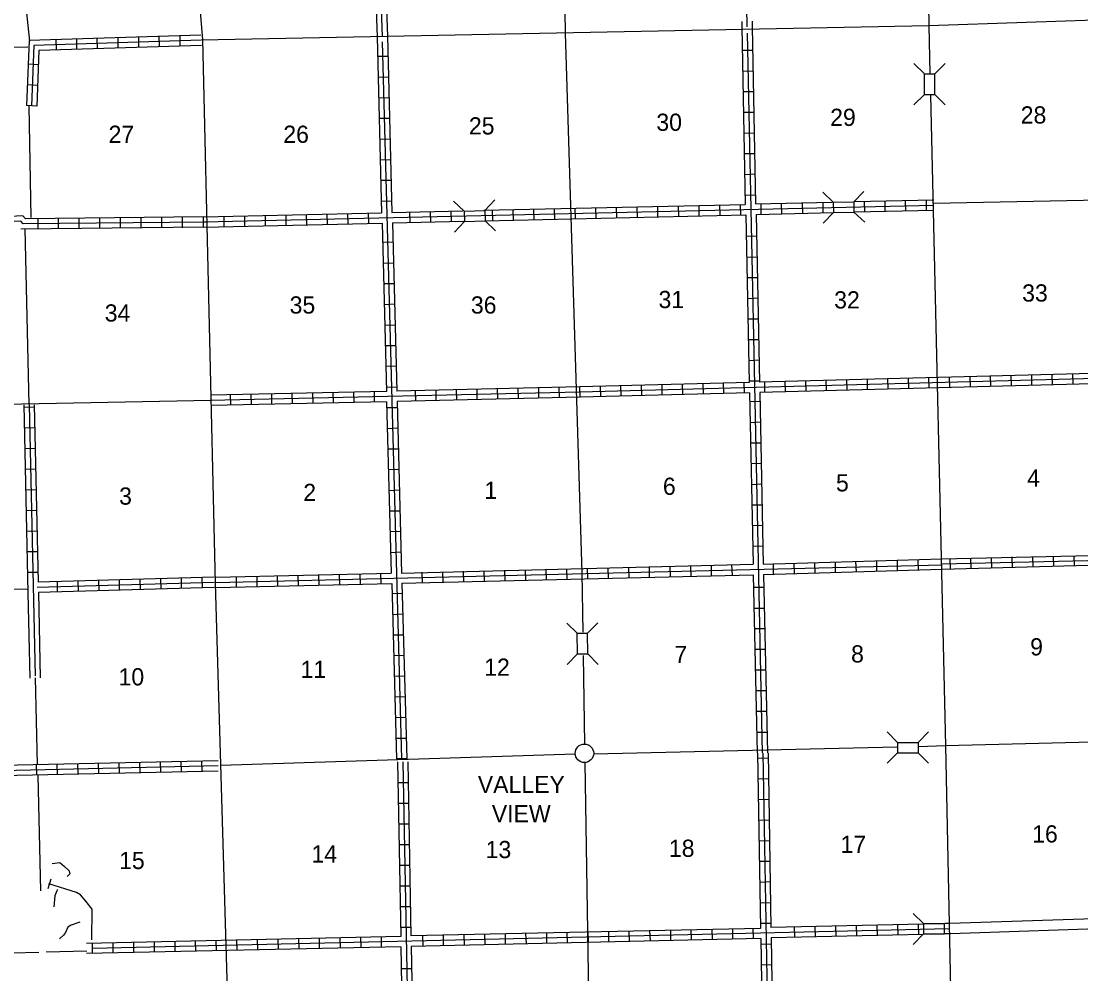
# Model space of a CAD drawing. Extents: x 1886803 to 2225102, y 15438879 to 15895946.
# Drawn here: x 2084734 to 2115506, y 15605924 to 15633587 of the extents above; entities that cross this region are included whole.
import ezdxf

# ---------------------------------------------------------------- set-up
doc = ezdxf.new("R2010")
doc.units = 0
for name, color, linetype in [('L10', 7, 'Continuous'), ('L11', 7, 'Continuous'), ('L13', 7, 'Continuous'), ('L14', 7, 'Continuous'), ('L16', 7, 'Continuous'), ('L18', 7, 'Continuous'), ('L4', 7, 'Continuous'), ('L8', 7, 'Continuous')]:
    doc.layers.add(name, color=color, linetype=linetype)

msp = doc.modelspace()

# ---------------------------------------------------------------- linework, layer by layer
at = {"layer": 'L10'}
for points in [[(2111702, 15607398), (2116797, 15607561)], [(2111717, 15607097), (2116839, 15607273)]]:
    msp.add_lwpolyline(points, dxfattribs=at)
at = {"layer": 'L11'}
for points in [[(2084932, 15616987), (2084987, 15614512)], [(2085239, 15616997), (2085288, 15614518)]]:
    msp.add_lwpolyline(points, dxfattribs=at)
at = {"layer": 'L13'}
for points in [[(2084473, 15637747), (2084980, 15633011)], [(2084927, 15632837), (2079473, 15632747)], [(2085022, 15627890), (2084964, 15631121)], [(2111226, 15628307), (2118969, 15628457)], [(2084962, 15622453), (2084846, 15627545)], [(2081147, 15617055), (2084922, 15617108)], [(2085139, 15614515), (2085202, 15612007)], [(2085213, 15611680), (2085297, 15608337)], [(2085461, 15606563), (2086636, 15606591)], [(2084463, 15606537), (2085244, 15606553)]]:
    msp.add_lwpolyline(points, dxfattribs=at)
at = {"layer": 'L16'}
msp.add_circle((2101091, 15612328), 269, dxfattribs=at)
at = {"layer": 'L18'}
for p, q in [((2110962, 15632056), (2110661, 15632356)), ((2111263, 15632056), (2111564, 15632356)), ((2110962, 15632056), (2111263, 15632056)), ((2110962, 15631454), (2110962, 15632056)), ((2111263, 15631454), (2111263, 15632056)), ((2110962, 15631454), (2110661, 15631158)), ((2110962, 15631454), (2111263, 15631454)), ((2111263, 15631454), (2111564, 15631158)), ((2108312, 15628328), (2108011, 15628623)), ((2108914, 15628338), (2109209, 15628645)), ((2097594, 15628074), (2097288, 15628365)), ((2098196, 15628090), (2098486, 15628396)), ((2108312, 15628328), (2108914, 15628338)), ((2108312, 15628328), (2108322, 15628032)), ((2108914, 15628338), (2108919, 15628037)), ((2097594, 15628074), (2098196, 15628090)), ((2097594, 15628074), (2097604, 15627773)), ((2098196, 15628090), (2098206, 15627789)), ((2108322, 15628032), (2108027, 15627721)), ((2108322, 15628032), (2108919, 15628037)), ((2108919, 15628037), (2109231, 15627747)), ((2097604, 15627773), (2097314, 15627462)), ((2097604, 15627773), (2098206, 15627789)), ((2098206, 15627789), (2098513, 15627499)), ((2100878, 15615814), (2100577, 15616104)), ((2101179, 15615814), (2101480, 15616115)), ((2100878, 15615814), (2101179, 15615814)), ((2100888, 15615212), (2100878, 15615814)), ((2101189, 15615212), (2101179, 15615814)), ((2100888, 15615212), (2100587, 15614906)), ((2100888, 15615212), (2101189, 15615212)), ((2101189, 15615212), (2101485, 15614911)), ((2110181, 15612646), (2109880, 15612947)), ((2110778, 15612646), (2111079, 15612947)), ((2110181, 15612646), (2110181, 15612345)), ((2110181, 15612646), (2110778, 15612646)), ((2110778, 15612646), (2110778, 15612345)), ((2110181, 15612345), (2109880, 15612044)), ((2110181, 15612345), (2110778, 15612345)), ((2110778, 15612345), (2111079, 15612044)), ((2110936, 15607382), (2110635, 15607677)), ((2110936, 15607382), (2110936, 15607081)), ((2110936, 15607382), (2111538, 15607382)), ((2111538, 15607382), (2111538, 15607081)), ((2110936, 15607081), (2110635, 15606780)), ((2110936, 15607081), (2111538, 15607081))]:
    msp.add_line(p, q, dxfattribs=at)
at = {"layer": 'L4'}
for points in [[(2100213, 15654322), (2100529, 15633238)], [(2089727, 15653741), (2089964, 15643603), (2089571, 15638134), (2090001, 15633053)], [(2110846, 15649247), (2111089, 15633449)], [(2127245, 15635181), (2127135, 15635171), (2126776, 15635070), (2126221, 15634690), (2125978, 15634273), (2125688, 15634057), (2125276, 15633940), (2111094, 15633455)], [(2111094, 15633455), (2089964, 15633032)], [(2111089, 15633449), (2111121, 15632066)], [(2090001, 15633053), (2090371, 15617256)], [(2100529, 15633238), (2101020, 15617572)], [(2111137, 15631438), (2111580, 15612540)], [(2090247, 15622573), (2076754, 15622314)], [(2101020, 15617572), (2101047, 15615846)], [(2090371, 15617256), (2090836, 15601489)], [(2101052, 15615170), (2101095, 15612597)], [(2110160, 15612503), (2101359, 15612302)], [(2111580, 15612540), (2110793, 15612519)], [(2118544, 15612720), (2111580, 15612540)], [(2111580, 15612540), (2111728, 15605022)], [(2100823, 15612303), (2090529, 15611970)], [(2101105, 15612059), (2101269, 15601653)]]:
    msp.add_lwpolyline(points, dxfattribs=at)
at = {"layer": 'L8'}
for p, q in [((2086353, 15632774), (2086348, 15633075)), ((2086955, 15632789), (2086944, 15633090)), ((2087552, 15632805), (2087546, 15633106)), ((2088153, 15632821), (2088148, 15633122)), ((2088755, 15632848), (2088745, 15633148)), ((2089352, 15632863), (2089347, 15633164)), ((2085756, 15632747), (2085746, 15633048)), ((2095376, 15632562), (2095081, 15632557)), ((2105978, 15632737), (2105677, 15632731)), ((2085228, 15632320), (2084927, 15632341)), ((2105994, 15632140), (2105693, 15632129)), ((2095397, 15631966), (2095096, 15631955)), ((2085213, 15631723), (2084912, 15631739)), ((2106005, 15631538), (2105704, 15631533)), ((2095413, 15631364), (2095112, 15631353)), ((2085186, 15631121), (2084885, 15631137)), ((2106020, 15630936), (2105720, 15630931)), ((2095429, 15630762), (2095128, 15630757)), ((2106031, 15630339), (2105730, 15630329)), ((2095445, 15630165), (2095144, 15630155)), ((2106047, 15629738), (2105746, 15629732)), ((2095461, 15629563), (2095160, 15629553)), ((2106052, 15629141), (2105751, 15629130)), ((2095477, 15628961), (2095181, 15628956)), ((2106068, 15628539), (2105772, 15628528)), ((2095498, 15628365), (2095197, 15628354)), ((2099627, 15627831), (2099621, 15628132)), ((2100228, 15627837), (2100218, 15628138)), ((2100830, 15627858), (2100820, 15628154)), ((2101427, 15627874), (2101422, 15628169)), ((2102029, 15627879), (2102018, 15628180)), ((2102631, 15627895), (2102620, 15628196)), ((2103227, 15627916), (2103222, 15628212)), ((2103829, 15627921), (2103819, 15628222)), ((2104426, 15627937), (2104421, 15628238)), ((2105028, 15627953), (2105023, 15628254)), ((2105630, 15627963), (2105619, 15628264)), ((2106226, 15627979), (2106221, 15628280)), ((2106828, 15627995), (2106818, 15628296)), ((2107430, 15628006), (2107420, 15628307)), ((2108027, 15628022), (2108022, 15628322)), ((2109231, 15628048), (2109220, 15628349)), ((2109827, 15628064), (2109822, 15628365)), ((2110429, 15628080), (2110419, 15628381)), ((2111026, 15628090), (2111020, 15628391)), ((2085223, 15627546), (2085223, 15627847)), ((2085820, 15627557), (2085820, 15627858)), ((2086422, 15627562), (2086422, 15627863)), ((2087018, 15627573), (2087018, 15627874)), ((2087620, 15627573), (2087620, 15627874)), ((2088222, 15627578), (2088222, 15627879)), ((2088819, 15627589), (2088819, 15627890)), ((2089421, 15627589), (2089421, 15627890)), ((2090028, 15627604), (2090028, 15627905)), ((2090630, 15627620), (2090630, 15627921)), ((2091226, 15627631), (2091226, 15627932)), ((2091828, 15627647), (2091828, 15627948)), ((2092430, 15627663), (2092430, 15627963)), ((2093027, 15627673), (2093021, 15627974)), ((2093629, 15627689), (2093618, 15627990)), ((2094231, 15627705), (2094220, 15628006)), ((2094827, 15627715), (2094822, 15628011)), ((2096031, 15627747), (2096020, 15628048)), ((2096628, 15627758), (2096622, 15628053)), ((2097230, 15627773), (2097219, 15628074)), ((2098428, 15627794), (2098423, 15628095)), ((2099030, 15627816), (2099019, 15628111)), ((2106094, 15627340), (2105793, 15627330)), ((2095529, 15627166), (2095228, 15627156)), ((2106105, 15626738), (2105804, 15626728)), ((2095545, 15626564), (2095244, 15626554)), ((2106121, 15626137), (2105820, 15626131)), ((2095561, 15625962), (2095260, 15625957)), ((2095577, 15625366), (2095281, 15625355)), ((2106126, 15625540), (2105830, 15625529)), ((2095587, 15624764), (2095287, 15624753)), ((2106147, 15624938), (2105846, 15624933)), ((2095603, 15624162), (2095302, 15624157)), ((2106152, 15624336), (2105852, 15624331)), ((2095619, 15623565), (2095318, 15623555)), ((2106168, 15623739), (2105873, 15623729)), ((2119125, 15623443), (2106177, 15623102)), ((2110509, 15622917), (2110501, 15623215)), ((2111105, 15622933), (2111097, 15623231)), ((2111702, 15622948), (2111694, 15623247)), ((2112298, 15622964), (2112290, 15623262)), ((2112894, 15622980), (2112887, 15623278)), ((2113491, 15622995), (2113483, 15623294)), ((2114087, 15623011), (2114079, 15623309)), ((2114684, 15623027), (2114676, 15623325)), ((2115280, 15623042), (2115272, 15623341)), ((2095635, 15622963), (2095339, 15622953)), ((2100959, 15622965), (2095640, 15622845)), ((2097980, 15622599), (2097974, 15622897)), ((2098577, 15622612), (2098570, 15622910)), ((2099173, 15622626), (2099167, 15622924)), ((2099770, 15622639), (2099763, 15622937)), ((2100366, 15622653), (2100360, 15622951)), ((2100963, 15622666), (2100956, 15622964)), ((2105879, 15623095), (2100958, 15622965)), ((2101563, 15622682), (2101555, 15622980)), ((2102159, 15622698), (2102151, 15622996)), ((2102756, 15622713), (2102748, 15623012)), ((2103352, 15622729), (2103344, 15623027)), ((2103948, 15622745), (2103940, 15623043)), ((2104545, 15622760), (2104537, 15623059)), ((2105141, 15622776), (2105133, 15623074)), ((2105738, 15622792), (2105730, 15623090)), ((2106179, 15623137), (2105878, 15623132)), ((2119133, 15623143), (2106183, 15622803)), ((2106334, 15622807), (2106326, 15623106)), ((2106930, 15622823), (2106922, 15623121)), ((2107527, 15622839), (2107519, 15623137)), ((2108123, 15622854), (2108115, 15623153)), ((2108720, 15622870), (2108712, 15623168)), ((2109316, 15622886), (2109308, 15623184)), ((2109912, 15622901), (2109905, 15623200)), ((2095339, 15622838), (2090243, 15622723)), ((2090823, 15622437), (2090816, 15622735)), ((2091419, 15622450), (2091413, 15622749)), ((2092016, 15622464), (2092009, 15622762)), ((2092612, 15622477), (2092606, 15622776)), ((2093209, 15622491), (2093202, 15622789)), ((2093805, 15622504), (2093799, 15622803)), ((2094402, 15622518), (2094395, 15622816)), ((2094998, 15622531), (2094991, 15622830)), ((2100966, 15622665), (2095648, 15622545)), ((2096191, 15622558), (2096184, 15622857)), ((2096788, 15622572), (2096781, 15622870)), ((2097384, 15622585), (2097377, 15622884)), ((2105885, 15622795), (2100966, 15622665)), ((2085112, 15622382), (2084811, 15622372)), ((2095347, 15622538), (2090250, 15622423)), ((2095656, 15622361), (2095355, 15622356)), ((2106195, 15622541), (2105894, 15622530)), ((2085128, 15621781), (2084827, 15621770)), ((2095672, 15621765), (2095371, 15621754)), ((2106205, 15621939), (2105904, 15621928)), ((2085139, 15621179), (2084838, 15621173)), ((2095688, 15621163), (2095387, 15621157)), ((2106221, 15621337), (2105920, 15621332)), ((2085154, 15620582), (2084854, 15620571)), ((2095704, 15620566), (2095403, 15620556)), ((2106226, 15620740), (2105931, 15620730)), ((2106248, 15620138), (2105947, 15620128)), ((2085170, 15619980), (2084869, 15619969)), ((2095719, 15619964), (2095419, 15619954)), ((2106253, 15619536), (2105952, 15619531)), ((2085181, 15619378), (2084880, 15619373)), ((2095735, 15619362), (2095440, 15619357)), ((2106269, 15618940), (2105968, 15618929)), ((2085197, 15618781), (2084896, 15618771)), ((2095756, 15618766), (2095455, 15618755)), ((2106279, 15618338), (2105978, 15618333)), ((2085202, 15618180), (2084906, 15618174)), ((2095772, 15618164), (2095471, 15618153)), ((2111702, 15617989), (2111712, 15617688)), ((2112303, 15617995), (2112314, 15617699)), ((2112905, 15618016), (2112911, 15617715)), ((2113502, 15618032), (2113513, 15617731)), ((2114104, 15618037), (2114109, 15617736)), ((2114706, 15618053), (2114711, 15617757)), ((2115302, 15618063), (2115313, 15617773)), ((2099986, 15617372), (2099980, 15617673)), ((2100587, 15617388), (2100577, 15617688)), ((2101189, 15617403), (2101179, 15617704)), ((2101786, 15617419), (2101781, 15617715)), ((2102388, 15617430), (2102377, 15617731)), ((2102985, 15617446), (2102979, 15617747)), ((2103586, 15617461), (2103581, 15617762)), ((2104188, 15617483), (2104178, 15617778)), ((2104785, 15617488), (2104780, 15617789)), ((2105387, 15617504), (2105376, 15617805)), ((2106585, 15617541), (2106580, 15617836)), ((2107187, 15617546), (2107177, 15617847)), ((2107789, 15617562), (2107779, 15617863)), ((2108386, 15617578), (2108381, 15617879)), ((2108988, 15617599), (2108977, 15617894)), ((2109584, 15617604), (2109579, 15617905)), ((2110186, 15617620), (2110181, 15617921)), ((2110788, 15617641), (2110778, 15617937)), ((2085223, 15617578), (2084922, 15617578)), ((2087594, 15617065), (2087589, 15617361)), ((2088196, 15617081), (2088185, 15617382)), ((2088798, 15617097), (2088787, 15617398)), ((2089394, 15617113), (2089389, 15617414)), ((2089996, 15617129), (2089986, 15617430)), ((2090989, 15617155), (2090989, 15617456)), ((2091585, 15617171), (2091585, 15617472)), ((2092187, 15617182), (2092177, 15617483)), ((2092789, 15617197), (2092779, 15617498)), ((2093386, 15617213), (2093381, 15617514)), ((2093988, 15617229), (2093977, 15617530)), ((2094590, 15617240), (2094579, 15617541)), ((2095186, 15617256), (2095181, 15617556)), ((2096385, 15617287), (2096379, 15617588)), ((2096987, 15617298), (2096981, 15617599)), ((2097589, 15617314), (2097578, 15617615)), ((2098185, 15617329), (2098180, 15617630)), ((2098787, 15617345), (2098777, 15617646)), ((2099389, 15617356), (2099378, 15617657)), ((2085793, 15617013), (2085788, 15617314)), ((2086395, 15617028), (2086390, 15617329)), ((2086997, 15617044), (2086987, 15617345)), ((2106306, 15617139), (2106005, 15617139)), ((2095804, 15616965), (2095503, 15616955)), ((2106321, 15616537), (2106020, 15616537)), ((2095815, 15616363), (2095514, 15616353)), ((2106327, 15615941), (2106031, 15615941)), ((2095830, 15615761), (2095529, 15615756)), ((2106348, 15615339), (2106047, 15615339)), ((2095846, 15615165), (2095545, 15615154)), ((2106353, 15614737), (2106052, 15614737)), ((2095862, 15614563), (2095561, 15614557)), ((2106369, 15614140), (2106068, 15614140)), ((2095878, 15613966), (2095577, 15613955)), ((2095894, 15613364), (2095598, 15613354)), ((2106380, 15613538), (2106079, 15613538)), ((2095910, 15612762), (2095614, 15612757)), ((2106395, 15612936), (2106094, 15612936)), ((2095931, 15612166), (2095630, 15612166)), ((2106422, 15612187), (2106121, 15612181)), ((2085186, 15611706), (2085181, 15612007)), ((2085788, 15611711), (2085778, 15612012)), ((2086390, 15611733), (2086379, 15612028)), ((2086987, 15611748), (2086981, 15612044)), ((2087589, 15611754), (2087578, 15612055)), ((2088185, 15611770), (2088180, 15612070)), ((2088787, 15611780), (2088776, 15612081)), ((2089389, 15611796), (2089378, 15612097)), ((2089986, 15611812), (2089980, 15612113)), ((2106438, 15611590), (2106137, 15611579)), ((2095672, 15611479), (2095973, 15611479)), ((2106443, 15610988), (2106147, 15610978)), ((2095688, 15610882), (2095989, 15610882)), ((2106453, 15610386), (2106152, 15610381)), ((2095693, 15610281), (2095994, 15610281)), ((2095714, 15609679), (2096010, 15609679)), ((2106469, 15609789), (2106168, 15609779)), ((2095719, 15609082), (2096020, 15609082)), ((2106480, 15609188), (2106179, 15609182)), ((2085595, 15608674), (2085507, 15608389)), ((2095730, 15608480), (2096031, 15608480)), ((2106485, 15608591), (2106189, 15608580)), ((2095746, 15607878), (2096047, 15607878)), ((2106496, 15607989), (2106195, 15607978)), ((2095756, 15607281), (2096052, 15607281)), ((2104204, 15606912), (2104194, 15607213)), ((2104806, 15606922), (2104796, 15607223)), ((2105403, 15606938), (2105397, 15607239)), ((2106005, 15606949), (2105994, 15607244)), ((2106512, 15607387), (2106211, 15607382)), ((2107203, 15606980), (2107193, 15607281)), ((2107805, 15606986), (2107795, 15607287)), ((2108402, 15607007), (2108396, 15607303)), ((2109004, 15607023), (2108993, 15607324)), ((2109606, 15607028), (2109595, 15607329)), ((2110202, 15607049), (2110197, 15607345)), ((2110804, 15607065), (2110793, 15607366)), ((2090403, 15606595), (2090397, 15606896)), ((2091005, 15606606), (2090994, 15606907)), ((2091606, 15606621), (2091596, 15606922)), ((2092203, 15606637), (2092198, 15606938)), ((2092805, 15606648), (2092794, 15606949)), ((2093402, 15606664), (2093396, 15606965)), ((2094004, 15606680), (2093993, 15606980)), ((2094605, 15606690), (2094595, 15606986)), ((2095202, 15606706), (2095197, 15607007)), ((2096406, 15606732), (2096395, 15607028)), ((2097002, 15606748), (2096997, 15607049)), ((2097604, 15606764), (2097594, 15607065)), ((2098206, 15606769), (2098196, 15607070)), ((2098803, 15606790), (2098798, 15607086)), ((2099405, 15606796), (2099394, 15607097)), ((2100001, 15606812), (2099996, 15607112)), ((2100603, 15606827), (2100593, 15607128)), ((2101205, 15606838), (2101195, 15607139)), ((2101802, 15606854), (2101797, 15607155)), ((2102404, 15606870), (2102393, 15607171)), ((2103006, 15606880), (2102995, 15607181)), ((2103602, 15606896), (2103597, 15607197)), ((2086801, 15606516), (2086801, 15606812)), ((2087404, 15606532), (2087404, 15606827)), ((2088006, 15606537), (2088006, 15606838)), ((2088602, 15606553), (2088602, 15606854)), ((2089204, 15606574), (2089204, 15606870)), ((2089806, 15606579), (2089796, 15606880)), ((2106522, 15606790), (2106221, 15606780)), ((2095778, 15606078), (2096079, 15606078)), ((2106527, 15606188), (2106226, 15606178))]:
    msp.add_line(p, q, dxfattribs=at)
for points in [[(2095038, 15649189), (2094943, 15643703), (2095038, 15638238), (2095218, 15633138)], [(2105688, 15640245), (2105809, 15633423)], [(2094885, 15638170), (2095070, 15633133)], [(2095186, 15638180), (2095371, 15633148)], [(2105661, 15633581), (2105661, 15633423)], [(2105661, 15633423), (2105762, 15628264)], [(2105962, 15633587), (2105962, 15633423)], [(2105962, 15633423), (2106063, 15628280)], [(2089954, 15633180), (2084964, 15633022), (2084885, 15631137)], [(2095070, 15633133), (2095197, 15628022)], [(2095371, 15633148), (2095498, 15628032)], [(2105820, 15633238), (2106253, 15612340)], [(2089964, 15633032), (2085102, 15632879), (2085038, 15631132)], [(2089970, 15632879), (2085244, 15632737), (2085186, 15631121)], [(2095218, 15632990), (2095778, 15612166)], [(2090112, 15627747), (2084795, 15627699), (2084722, 15627779), (2083138, 15627699), (2082789, 15627715), (2082673, 15627879), (2082240, 15628090), (2080440, 15628745), (2079906, 15628829), (2079521, 15628872)], [(2090028, 15627905), (2084864, 15627847), (2084785, 15627932), (2083138, 15627847), (2082868, 15627863), (2082773, 15627995), (2082298, 15628233), (2080482, 15628898), (2079922, 15628983), (2079679, 15629014)], [(2090028, 15627758), (2111237, 15628249)], [(2098169, 15628095), (2105762, 15628264)], [(2106063, 15628280), (2108286, 15628328)], [(2108930, 15628349), (2111237, 15628396)], [(2090028, 15627905), (2095197, 15628022)], [(2095498, 15628032), (2097562, 15628080)], [(2098196, 15627794), (2105778, 15627963)], [(2105778, 15627963), (2105879, 15623095)], [(2106079, 15627974), (2108322, 15628032)], [(2106079, 15627974), (2106177, 15623102)], [(2108935, 15628048), (2111237, 15628095)], [(2090028, 15627604), (2084723, 15627543)], [(2090028, 15627604), (2095213, 15627721)], [(2095213, 15627721), (2095339, 15622838)], [(2095514, 15627731), (2097589, 15627779)], [(2095514, 15627731), (2095640, 15622845)], [(2119246, 15623296), (2100962, 15622815)], [(2100962, 15622815), (2090223, 15622573)], [(2105885, 15622795), (2105989, 15617815)], [(2106183, 15622803), (2106284, 15617820)], [(2079452, 15622388), (2079563, 15621136), (2079505, 15619764), (2079463, 15619288), (2079590, 15618898), (2079854, 15618438), (2081063, 15616907), (2081390, 15616506), (2082203, 15615006), (2082948, 15613554), (2083307, 15612678), (2083528, 15612055), (2083660, 15611891), (2084172, 15611828), (2090455, 15611970)], [(2084811, 15622446), (2084932, 15616987)], [(2084964, 15622446), (2085139, 15614579)], [(2085112, 15622446), (2085228, 15617298)], [(2095347, 15622538), (2095477, 15617556)], [(2095648, 15622545), (2095778, 15617562)], [(2106284, 15617820), (2111469, 15617979)], [(2111469, 15617979), (2116654, 15618095)], [(2111469, 15617831), (2119505, 15618016)], [(2090387, 15617287), (2111480, 15617805)], [(2095778, 15617562), (2105989, 15617815)], [(2106295, 15617519), (2111469, 15617678)], [(2111469, 15617678), (2119275, 15617884)], [(2090339, 15617440), (2085228, 15617298)], [(2090387, 15617440), (2095477, 15617556)], [(2095793, 15617266), (2105994, 15617514)], [(2105994, 15617514), (2106105, 15612340)], [(2106295, 15617519), (2106406, 15612340)], [(2090339, 15617287), (2085197, 15617145)], [(2090339, 15617139), (2085239, 15616997)], [(2090387, 15617139), (2095498, 15617256)], [(2095498, 15617256), (2095630, 15612166)], [(2095793, 15617266), (2095931, 15612166)], [(2083444, 15612720), (2083660, 15612129), (2083740, 15612028), (2084178, 15611981), (2090455, 15612123)], [(2106121, 15612329), (2106205, 15607244)], [(2106269, 15612329), (2106654, 15591188)], [(2106422, 15612329), (2106501, 15607266)], [(2084029, 15611696), (2084162, 15611680), (2090455, 15611822)], [(2095661, 15612081), (2095756, 15607012)], [(2095815, 15612081), (2096211, 15591373)], [(2095962, 15612081), (2096052, 15607023)], [(2085633, 15609130), (2085859, 15609152), (2085989, 15609044), (2086129, 15608914), (2086150, 15608828), (2086068, 15608746)], [(2086788, 15606915), (2086796, 15607804), (2086611, 15608029), (2086454, 15608222), (2086340, 15608288), (2085535, 15608536)], [(2085793, 15608373), (2085769, 15608335), (2085712, 15608192), (2085686, 15607867)], [(2086442, 15607426), (2086409, 15607416), (2086182, 15607341), (2086086, 15607276), (2086021, 15607125), (2085967, 15607050), (2085849, 15606942)], [(2111680, 15607229), (2086802, 15606664)], [(2106205, 15607244), (2096052, 15607023)], [(2110931, 15607366), (2106501, 15607266)], [(2111680, 15607382), (2111554, 15607382)], [(2095756, 15607012), (2086634, 15606808)], [(2106211, 15606949), (2096063, 15606722)], [(2106211, 15606949), (2106295, 15601927)], [(2110920, 15607065), (2106512, 15606965)], [(2106512, 15606965), (2106596, 15601938)], [(2111680, 15607081), (2111543, 15607081)], [(2095762, 15606711), (2086634, 15606512)], [(2095762, 15606711), (2095851, 15601679)], [(2096063, 15606722), (2096152, 15601690)]]:
    msp.add_lwpolyline(points, dxfattribs=at)

# ---------------------------------------------------------------- texts
at = {"layer": 'L14'}
for s, p in [('30', (2103180, 15630403)), ('29', (2108227, 15630545)), ('28', (2113761, 15630614)), ('25', (2097736, 15630297)), ('27', (2087272, 15630054)), ('26', (2092346, 15630054)), ('31', (2103243, 15625255)), ('32', (2108344, 15625244)), ('33', (2113803, 15625445)), ('34', (2087161, 15624864)), ('35', (2092530, 15625096)), ('36', (2097794, 15625096)), ('4', (2113946, 15620070)), ('2', (2092926, 15619653)), ('1', (2098185, 15619716)), ('6', (2103370, 15619832)), ('5', (2108396, 15619932)), ('3', (2087578, 15619547)), ('9', (2114035, 15615170)), ('7', (2103703, 15614948)), ('8', (2108835, 15614964)), ('11', (2092847, 15614515)), ('12', (2098180, 15614579)), ('10', (2087562, 15614299)), ('16', (2114093, 15609737)), ('13', (2098222, 15609283)), ('18', (2103544, 15609320)), ('17', (2108528, 15609436)), ('15', (2087578, 15608966)), ('14', (2093164, 15609156))]:
    msp.add_text(s, height=500, rotation=360, dxfattribs=at).set_placement(p)
at = {"layer": 'L16'}
for s, p in [('VALLEY', (2097995, 15611173)), ('VIEW', (2098402, 15610323))]:
    msp.add_text(s, height=500, rotation=360, dxfattribs=at).set_placement(p)

doc.saveas('drawing.dxf')
